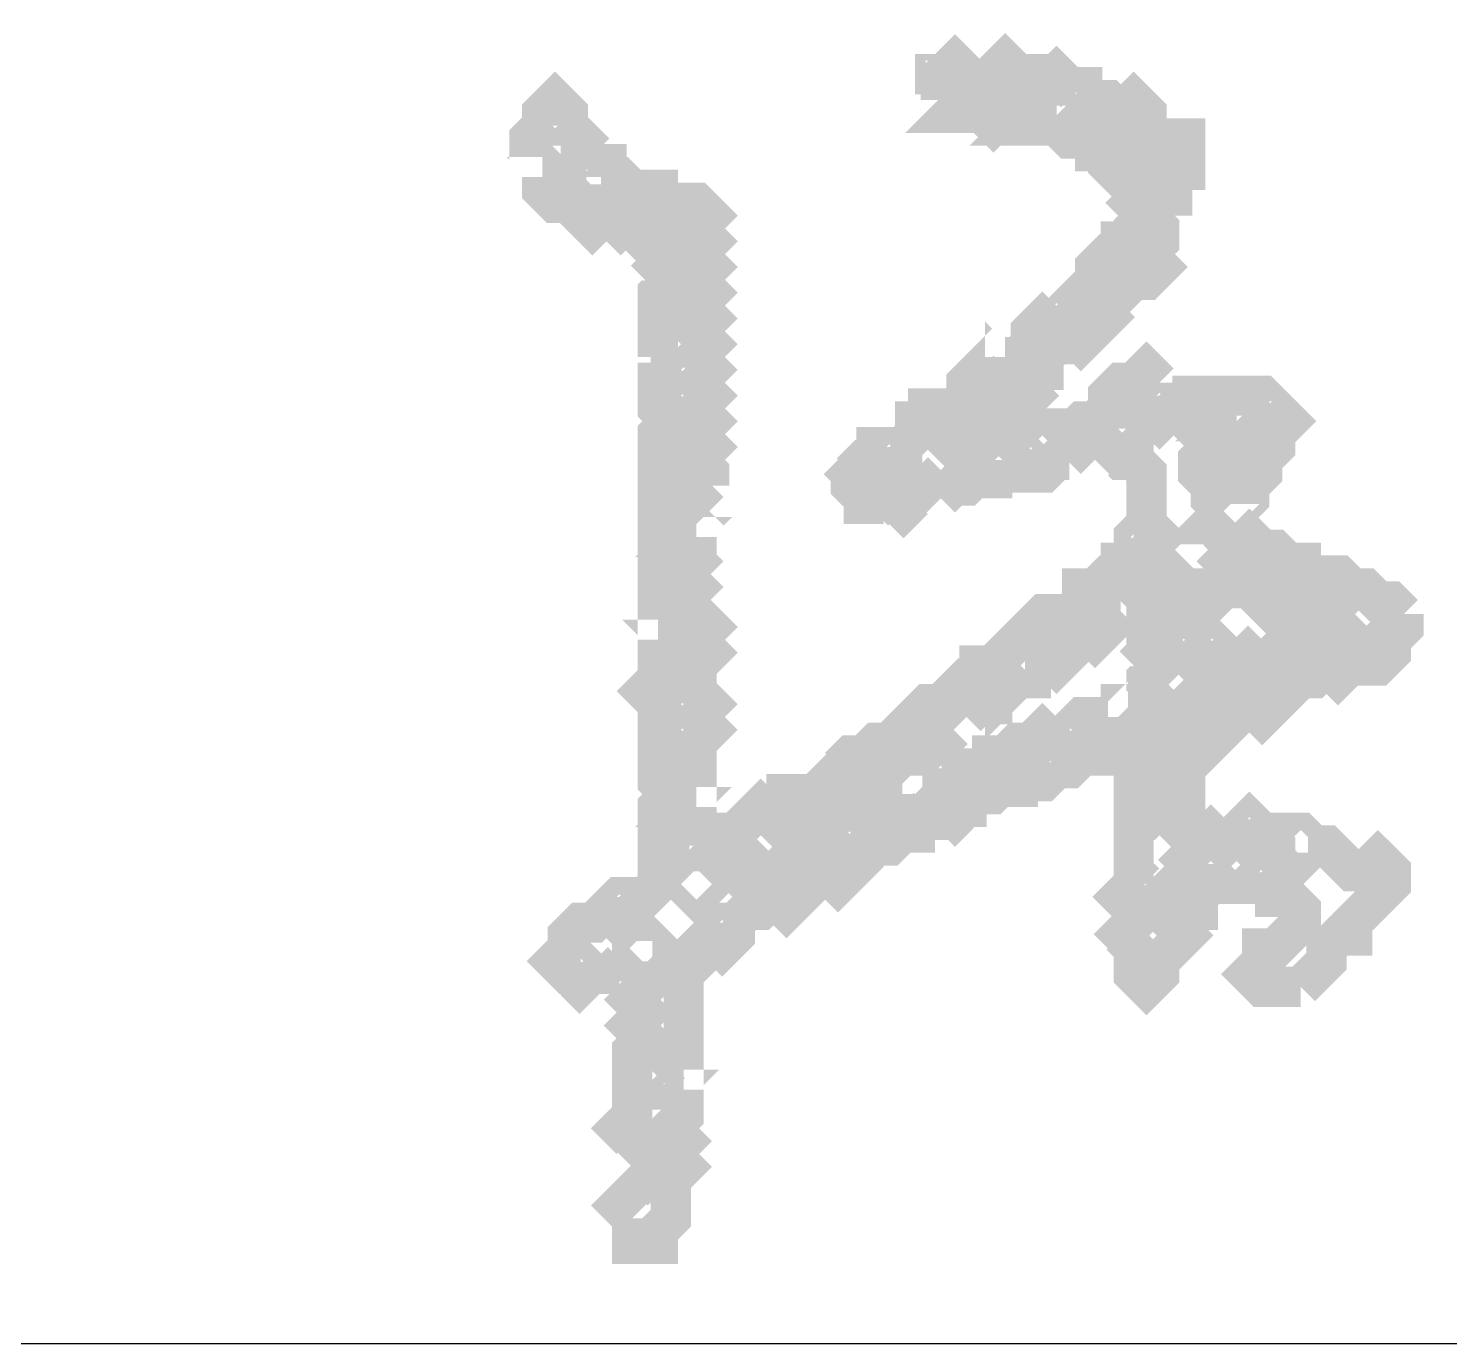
# Model space of a CAD drawing. Extents: x 37173252 to 74842692, y 59158332 to 118813339.
# Drawn here: x 37755664 to 37758493, y 59228993 to 59231612 of the extents above; entities that cross this region are included whole.
import ezdxf

# ---------------------------------------------------------------- set-up
doc = ezdxf.new("R2010")
doc.units = 0
doc.header["$LTSCALE"] = 1000
doc.header["$MEASUREMENT"] = 0
doc.layers.add('TITLIN', color=7, linetype='Continuous')
doc.layers.add('WALL', color=4, linetype='Continuous')

# ---------------------------------------------------------------- blocks, each defined once
blk = doc.blocks.new('TITLEA')
at = {"layer": 'TITLIN'}
blk.add_line((-6500, 13132.17), (0, 13132.17), dxfattribs=at)
blk = doc.blocks.new('tk')
at = {"linetype": 'Continuous', "const_width": 80}
for points in [[(39413404.5, 59199969.5), (39413430.1, 59199995.1), (39413404.5, 59200020.7)], [(39413481.3, 59199943.9), (39413455.7, 59199969.5), (39413481.3, 59199995.1)], [(39413481.3, 59199943.9), (39413532.5, 59199995.1), (39413558.1, 59199969.5)], [(39413404.5, 59199969.5), (39413353.3, 59199969.5)], [(39413404.5, 59199918.3), (39413404.5, 59199969.5)], [(39413532.5, 59199943.9), (39413558.1, 59199969.5)], [(39413558.1, 59199969.5), (39413532.5, 59199943.9)], [(39413558.1, 59199969.5), (39413583.7, 59199943.9)], [(39413583.7, 59199943.9), (39413583.7, 59199969.5), (39413558.1, 59199969.5)], [(39413686.1, 59199918.3), (39413686.1, 59199943.9), (39413660.5, 59199943.9), (39413634.9, 59199969.5), (39413609.3, 59199943.9), (39413583.7, 59199943.9)], [(39412662.1, 59199867.1), (39412662.1, 59199892.7), (39412636.5, 59199918.3), (39412610.9, 59199892.7), (39412610.9, 59199867.1)], [(39413455.7, 59199892.7), (39413430.1, 59199892.7), (39413481.3, 59199943.9)], [(39413532.5, 59199892.7), (39413506.9, 59199918.3), (39413481.3, 59199892.7), (39413455.7, 59199892.7)], [(39413532.5, 59199943.9), (39413558.1, 59199918.3), (39413532.5, 59199892.7)], [(39413814.1, 59199867.1), (39413814.1, 59199892.7), (39413788.5, 59199918.3), (39413762.9, 59199892.7)], [(39413583.7, 59199892.7), (39413609.3, 59199918.3), (39413634.9, 59199918.3)], [(39413634.9, 59199918.3), (39413634.9, 59199892.7), (39413660.5, 59199892.7), (39413686.1, 59199918.3)], [(39413686.1, 59199918.3), (39413737.3, 59199918.3), (39413762.9, 59199892.7)], [(39413532.5, 59199892.7), (39413481.3, 59199841.5)], [(39413583.7, 59199867.1), (39413558.1, 59199867.1), (39413583.7, 59199892.7)], [(39413583.7, 59199892.7), (39413583.7, 59199867.1)], [(39413762.9, 59199892.7), (39413737.3, 59199867.1), (39413762.9, 59199841.5), (39413762.9, 59199815.9)], [(39413762.9, 59199892.7), (39413788.5, 59199867.1), (39413814.1, 59199867.1)], [(39412610.9, 59199764.7), (39412636.5, 59199764.7), (39412585.3, 59199815.9), (39412585.3, 59199841.5), (39412610.9, 59199867.1)], [(39412610.9, 59199867.1), (39412662.1, 59199867.1)], [(39412662.1, 59199867.1), (39412687.7, 59199841.5), (39412662.1, 59199815.9)], [(39413634.9, 59199867.1), (39413583.7, 59199867.1)], [(39413711.7, 59199841.5), (39413660.5, 59199841.5), (39413634.9, 59199867.1)], [(39413814.1, 59199867.1), (39413814.1, 59199841.5), (39413839.7, 59199841.5)], [(39413737.3, 59199815.9), (39413711.7, 59199815.9), (39413711.7, 59199841.5)], [(39413839.7, 59199841.5), (39413839.7, 59199815.9), (39413814.1, 59199790.3), (39413788.5, 59199790.3)], [(39413890.9, 59199790.3), (39413890.9, 59199841.5), (39413839.7, 59199841.5)], [(39413737.3, 59199815.9), (39413737.3, 59199790.3), (39413762.9, 59199764.7), (39413788.5, 59199790.3)], [(39413762.9, 59199815.9), (39413737.3, 59199815.9)], [(39413762.9, 59199815.9), (39413788.5, 59199790.3)], [(39413788.5, 59199790.3), (39413788.5, 59199815.9), (39413762.9, 59199815.9)], [(39412662.1, 59199713.5), (39412636.5, 59199713.5), (39412610.9, 59199739.1), (39412610.9, 59199764.7)], [(39412687.7, 59199764.7), (39412662.1, 59199739.1), (39412662.1, 59199713.5)], [(39412687.7, 59199764.7), (39412687.7, 59199790.3), (39412738.9, 59199790.3), (39412738.9, 59199764.7)], [(39412738.9, 59199764.7), (39412738.9, 59199739.1), (39412713.3, 59199739.1), (39412687.7, 59199764.7)], [(39412790.1, 59199739.1), (39412764.5, 59199764.7), (39412738.9, 59199764.7)], [(39413814.1, 59199687.9), (39413788.5, 59199713.5), (39413814.1, 59199739.1), (39413814.1, 59199764.7)], [(39413788.5, 59199790.3), (39413814.1, 59199764.7)], [(39413814.1, 59199764.7), (39413839.7, 59199764.7)], [(39413839.7, 59199764.7), (39413865.3, 59199790.3), (39413890.9, 59199790.3)], [(39413839.7, 59199764.7), (39413865.3, 59199739.1), (39413865.3, 59199687.9)], [(39413890.9, 59199790.3), (39413890.9, 59199739.1)], [(39412764.5, 59199713.5), (39412790.1, 59199713.5), (39412790.1, 59199739.1)], [(39412790.1, 59199739.1), (39412841.3, 59199739.1), (39412841.3, 59199713.5)], [(39412662.1, 59199713.5), (39412687.7, 59199687.9)], [(39412738.9, 59199636.7), (39412713.3, 59199662.3), (39412764.5, 59199713.5)], [(39412841.3, 59199713.5), (39412790.1, 59199662.3)], [(39412841.3, 59199713.5), (39412892.5, 59199713.5)], [(39412892.5, 59199687.9), (39412892.5, 59199713.5)], [(39412918.1, 59199662.3), (39412943.7, 59199687.9), (39412918.1, 59199713.5), (39412892.5, 59199713.5)], [(39412892.5, 59199713.5), (39412892.5, 59199687.9)], [(39412918.1, 59199611.1), (39412866.9, 59199662.3), (39412892.5, 59199687.9)], [(39412892.5, 59199687.9), (39412918.1, 59199662.3)], [(39413762.9, 59199611.1), (39413762.9, 59199636.7), (39413788.5, 59199636.7), (39413788.5, 59199662.3), (39413814.1, 59199687.9)], [(39413814.1, 59199687.9), (39413839.7, 59199662.3), (39413839.7, 59199636.7), (39413814.1, 59199611.1)], [(39412790.1, 59199662.3), (39412764.5, 59199662.3), (39412738.9, 59199636.7)], [(39412841.3, 59199585.5), (39412841.3, 59199611.1), (39412790.1, 59199662.3)], [(39412918.1, 59199662.3), (39412943.7, 59199636.7), (39412918.1, 59199611.1)], [(39412738.9, 59199636.7), (39412738.9, 59199636.7)], [(39412918.1, 59199611.1), (39412943.7, 59199585.5), (39412918.1, 59199559.9)], [(39413762.9, 59199611.1), (39413737.3, 59199611.1), (39413711.7, 59199585.5), (39413711.7, 59199559.9), (39413686.1, 59199534.3)], [(39413814.1, 59199611.1), (39413788.5, 59199585.5), (39413762.9, 59199611.1)], [(39413762.9, 59199534.3), (39413788.5, 59199559.9), (39413814.1, 59199559.9), (39413839.7, 59199585.5), (39413814.1, 59199611.1)], [(39412841.3, 59199585.5), (39412815.7, 59199559.9)], [(39412841.3, 59199508.7), (39412841.3, 59199534.3), (39412866.9, 59199559.9), (39412841.3, 59199585.5)], [(39412918.1, 59199559.9), (39412866.9, 59199508.7), (39412841.3, 59199508.7)], [(39412918.1, 59199508.7), (39412943.7, 59199534.3), (39412918.1, 59199559.9)], [(39413686.1, 59199534.3), (39413660.5, 59199559.9)], [(39412841.3, 59199508.7), (39412841.3, 59199406.3)], [(39412918.1, 59199406.3), (39412943.7, 59199431.9), (39412918.1, 59199457.5), (39412943.7, 59199483.1), (39412918.1, 59199508.7)], [(39413686.1, 59199534.3), (39413660.5, 59199508.7), (39413660.5, 59199483.1), (39413634.9, 59199457.5), (39413609.3, 59199483.1)], [(39413609.3, 59199483.1), (39413634.9, 59199508.7)], [(39413737.3, 59199483.1), (39413737.3, 59199508.7), (39413762.9, 59199534.3)], [(39413762.9, 59199534.3), (39413762.9, 59199534.3)], [(39413609.3, 59199483.1), (39413583.7, 59199457.5), (39413583.7, 59199431.9), (39413558.1, 59199406.3), (39413532.5, 59199406.3)], [(39413686.1, 59199431.9), (39413686.1, 59199457.5), (39413711.7, 59199483.1), (39413737.3, 59199483.1)], [(39413737.3, 59199483.1), (39413762.9, 59199457.5)], [(39413532.5, 59199406.3), (39413532.5, 59199380.7), (39413506.9, 59199406.3), (39413481.3, 59199380.7)], [(39413609.3, 59199406.3), (39413634.9, 59199431.9), (39413686.1, 59199431.9)], [(39413686.1, 59199431.9), (39413711.7, 59199406.3)], [(39412866.9, 59199355.1), (39412866.9, 59199380.7), (39412892.5, 59199380.7), (39412918.1, 59199406.3)], [(39412918.1, 59199406.3), (39412943.7, 59199380.7), (39412918.1, 59199355.1)], [(39413558.1, 59199355.1), (39413583.7, 59199380.7), (39413609.3, 59199380.7), (39413609.3, 59199406.3)], [(39413839.7, 59199355.1), (39413814.1, 59199380.7), (39413788.5, 59199355.1)], [(39413430.1, 59199303.9), (39413455.7, 59199329.5), (39413455.7, 59199355.1), (39413481.3, 59199380.7)], [(39413481.3, 59199380.7), (39413532.5, 59199329.5)], [(39412866.9, 59199355.1), (39412841.3, 59199355.1), (39412841.3, 59199303.9), (39412866.9, 59199278.3), (39412841.3, 59199252.7), (39412841.3, 59199227.1)], [(39412918.1, 59199355.1), (39412892.5, 59199329.5), (39412866.9, 59199355.1)], [(39412918.1, 59199303.9), (39412943.7, 59199329.5), (39412918.1, 59199355.1)], [(39413558.1, 59199355.1), (39413532.5, 59199329.5)], [(39413532.5, 59199329.5), (39413558.1, 59199303.9), (39413583.7, 59199329.5), (39413558.1, 59199355.1)], [(39413737.3, 59199303.9), (39413737.3, 59199329.5), (39413762.9, 59199355.1), (39413788.5, 59199355.1)], [(39413788.5, 59199355.1), (39413788.5, 59199329.5), (39413762.9, 59199303.9), (39413737.3, 59199303.9)], [(39413814.1, 59199303.9), (39413839.7, 59199329.5), (39413839.7, 59199355.1)], [(39413839.7, 59199355.1), (39413839.7, 59199355.1)], [(39413532.5, 59199329.5), (39413455.7, 59199252.7)], [(39413865.3, 59199329.5), (39413865.3, 59199303.9), (39413839.7, 59199278.3), (39413814.1, 59199303.9)], [(39414018.9, 59199329.5), (39413942.1, 59199329.5), (39413942.1, 59199303.9), (39413916.5, 59199303.9), (39413890.9, 59199329.5), (39413865.3, 59199329.5)], [(39413993.3, 59199278.3), (39413967.7, 59199278.3), (39413993.3, 59199303.9), (39414018.9, 59199303.9), (39414018.9, 59199329.5)], [(39414018.9, 59199329.5), (39414044.5, 59199329.5), (39414070.1, 59199303.9)], [(39412918.1, 59199201.5), (39412943.7, 59199227.1), (39412918.1, 59199252.7), (39412943.7, 59199278.3), (39412918.1, 59199303.9)], [(39413430.1, 59199303.9), (39413378.9, 59199303.9), (39413378.9, 59199278.3), (39413353.3, 59199278.3), (39413353.3, 59199252.7), (39413327.7, 59199227.1)], [(39413404.5, 59199252.7), (39413430.1, 59199278.3), (39413430.1, 59199303.9)], [(39413558.1, 59199252.7), (39413583.7, 59199278.3), (39413609.3, 59199252.7)], [(39413660.5, 59199252.7), (39413634.9, 59199278.3), (39413634.9, 59199303.9)], [(39413737.3, 59199303.9), (39413711.7, 59199278.3), (39413686.1, 59199278.3), (39413660.5, 59199252.7)], [(39414070.1, 59199303.9), (39414018.9, 59199252.7), (39413993.3, 59199278.3)], [(39414070.1, 59199303.9), (39414070.1, 59199303.9)], [(39414070.1, 59199252.7), (39414095.7, 59199278.3), (39414070.1, 59199303.9)], [(39413942.1, 59199227.1), (39413916.5, 59199252.7), (39413890.9, 59199227.1)], [(39412841.3, 59199227.1), (39412866.9, 59199227.1), (39412892.5, 59199201.5), (39412918.1, 59199201.5)], [(39412866.9, 59199175.9), (39412841.3, 59199175.9), (39412841.3, 59199227.1)], [(39413276.5, 59199201.5), (39413276.5, 59199227.1), (39413327.7, 59199227.1)], [(39413327.7, 59199227.1), (39413327.7, 59199201.5), (39413302.1, 59199175.9), (39413276.5, 59199201.5)], [(39413455.7, 59199252.7), (39413430.1, 59199227.1), (39413404.5, 59199252.7)], [(39413481.3, 59199175.9), (39413455.7, 59199201.5), (39413481.3, 59199227.1)], [(39413481.3, 59199227.1), (39413455.7, 59199252.7)], [(39413481.3, 59199227.1), (39413506.9, 59199252.7), (39413558.1, 59199252.7)], [(39413558.1, 59199252.7), (39413558.1, 59199227.1), (39413583.7, 59199201.5), (39413583.7, 59199175.9)], [(39413660.5, 59199252.7), (39413711.7, 59199201.5)], [(39413711.7, 59199201.5), (39413737.3, 59199227.1), (39413762.9, 59199201.5), (39413788.5, 59199201.5)], [(39413788.5, 59199201.5), (39413788.5, 59199227.1), (39413762.9, 59199252.7)], [(39413942.1, 59199227.1), (39413916.5, 59199201.5), (39413916.5, 59199175.9), (39413942.1, 59199150.3)], [(39413942.1, 59199150.3), (39413967.7, 59199175.9), (39413967.7, 59199201.5), (39413942.1, 59199227.1)], [(39413967.7, 59199099.1), (39413993.3, 59199099.1), (39414018.9, 59199124.7), (39414018.9, 59199150.3), (39414044.5, 59199175.9), (39414044.5, 59199201.5), (39414070.1, 59199227.1), (39414070.1, 59199252.7)], [(39412918.1, 59199201.5), (39412943.7, 59199175.9), (39412943.7, 59199150.3)], [(39413225.3, 59199175.9), (39413199.7, 59199201.5)], [(39413276.5, 59199201.5), (39413250.9, 59199201.5), (39413225.3, 59199175.9)], [(39413583.7, 59199175.9), (39413532.5, 59199175.9), (39413532.5, 59199201.5)], [(39413583.7, 59199175.9), (39413609.3, 59199175.9), (39413634.9, 59199201.5), (39413660.5, 59199201.5)], [(39413711.7, 59199201.5), (39413711.7, 59199201.5)], [(39413788.5, 59199201.5), (39413814.1, 59199175.9), (39413814.1, 59199073.5)], [(39412841.3, 59199099.1), (39412841.3, 59199150.3), (39412866.9, 59199150.3), (39412866.9, 59199175.9)], [(39413225.3, 59199175.9), (39413225.3, 59199150.3), (39413250.9, 59199124.7)], [(39413404.5, 59199124.7), (39413430.1, 59199150.3), (39413455.7, 59199150.3), (39413481.3, 59199175.9)], [(39413481.3, 59199175.9), (39413506.9, 59199150.3), (39413506.9, 59199124.7)], [(39413327.7, 59199099.1), (39413378.9, 59199150.3), (39413404.5, 59199124.7)], [(39413967.7, 59199099.1), (39413942.1, 59199124.7), (39413942.1, 59199150.3)], [(39412892.5, 59199124.7), (39412866.9, 59199099.1), (39412841.3, 59199099.1)], [(39412943.7, 59199099.1), (39412918.1, 59199124.7), (39412892.5, 59199124.7)], [(39413250.9, 59199124.7), (39413302.1, 59199124.7), (39413327.7, 59199099.1)], [(39413250.9, 59199124.7), (39413250.9, 59199073.5)], [(39413404.5, 59199124.7), (39413404.5, 59199124.7)], [(39412918.1, 59199047.9), (39412892.5, 59199047.9), (39412943.7, 59199099.1)], [(39412841.3, 59199099.1), (39412841.3, 59199022.3)], [(39412943.7, 59199099.1), (39412943.7, 59199099.1)], [(39413302.1, 59199073.5), (39413327.7, 59199099.1)], [(39413967.7, 59199073.5), (39413942.1, 59199073.5), (39413967.7, 59199099.1)], [(39413788.5, 59199022.3), (39413788.5, 59199047.9), (39413814.1, 59199073.5)], [(39413814.1, 59199073.5), (39413839.7, 59199047.9), (39413814.1, 59199022.3), (39413788.5, 59199022.3)], [(39413993.3, 59199022.3), (39413967.7, 59199047.9), (39413967.7, 59199073.5)], [(39414044.5, 59199022.3), (39414018.9, 59199047.9), (39413993.3, 59199022.3)], [(39412918.1, 59198996.7), (39412918.1, 59199047.9)], [(39412866.9, 59199022.3), (39412841.3, 59199022.3)], [(39412841.3, 59199022.3), (39412866.9, 59199022.3)], [(39412841.3, 59198945.5), (39412841.3, 59199022.3)], [(39412866.9, 59199022.3), (39412892.5, 59198996.7), (39412918.1, 59198996.7)], [(39413788.5, 59199022.3), (39413788.5, 59198996.7), (39413762.9, 59198996.7), (39413762.9, 59198971.1)], [(39413993.3, 59199022.3), (39413942.1, 59198971.1)], [(39413993.3, 59198971.1), (39414018.9, 59198996.7), (39414044.5, 59198996.7), (39414044.5, 59199022.3)], [(39414044.5, 59199022.3), (39414070.1, 59199022.3), (39414095.7, 59198996.7)], [(39412918.1, 59198996.7), (39412943.7, 59198971.1)], [(39413762.9, 59198971.1), (39413737.3, 59198971.1), (39413711.7, 59198945.5)], [(39413762.9, 59198919.9), (39413814.1, 59198971.1), (39413839.7, 59198945.5)], [(39413890.9, 59198945.5), (39413865.3, 59198971.1), (39413839.7, 59198945.5)], [(39414095.7, 59198894.3), (39414070.1, 59198894.3), (39414018.9, 59198945.5), (39413993.3, 59198945.5), (39413993.3, 59198971.1)], [(39414095.7, 59198996.7), (39414070.1, 59198971.1), (39414070.1, 59198945.5)], [(39414223.7, 59198945.5), (39414198.1, 59198971.1), (39414172.5, 59198971.1), (39414172.5, 59198945.5), (39414146.9, 59198945.5), (39414121.3, 59198971.1), (39414121.3, 59198996.7), (39414095.7, 59198996.7)], [(39412841.3, 59198945.5), (39412841.3, 59198894.3)], [(39412892.5, 59198919.9), (39412866.9, 59198945.5), (39412841.3, 59198945.5)], [(39412892.5, 59198919.9), (39412918.1, 59198945.5), (39412943.7, 59198919.9)], [(39413686.1, 59198919.9), (39413711.7, 59198945.5)], [(39413711.7, 59198945.5), (39413686.1, 59198945.5), (39413686.1, 59198919.9)], [(39413839.7, 59198945.5), (39413814.1, 59198919.9)], [(39413814.1, 59198919.9), (39413839.7, 59198945.5)], [(39413839.7, 59198945.5), (39413865.3, 59198919.9), (39413890.9, 59198945.5)], [(39413890.9, 59198945.5), (39413916.5, 59198945.5), (39413942.1, 59198919.9), (39413916.5, 59198894.3), (39413916.5, 59198868.7)], [(39414070.1, 59198945.5), (39414095.7, 59198919.9), (39414095.7, 59198894.3)], [(39414223.7, 59198945.5), (39414146.9, 59198868.7)], [(39414326.1, 59198894.3), (39414300.5, 59198919.9), (39414274.9, 59198919.9), (39414249.3, 59198945.5), (39414223.7, 59198945.5)], [(39412841.3, 59198894.3), (39412866.9, 59198894.3), (39412892.5, 59198919.9)], [(39412892.5, 59198919.9), (39412943.7, 59198868.7), (39412918.1, 59198843.1)], [(39413634.9, 59198894.3), (39413660.5, 59198894.3), (39413686.1, 59198919.9)], [(39413686.1, 59198919.9), (39413711.7, 59198894.3)], [(39413711.7, 59198894.3), (39413737.3, 59198919.9), (39413762.9, 59198919.9)], [(39413762.9, 59198919.9), (39413762.9, 59198919.9)], [(39413814.1, 59198817.5), (39413814.1, 59198843.1), (39413839.7, 59198868.7), (39413814.1, 59198894.3), (39413814.1, 59198919.9)], [(39412841.3, 59198843.1), (39412866.9, 59198843.1), (39412841.3, 59198868.7), (39412841.3, 59198894.3)], [(39413634.9, 59198894.3), (39413609.3, 59198894.3), (39413506.9, 59198791.9)], [(39413609.3, 59198817.5), (39413609.3, 59198843.1), (39413634.9, 59198868.7), (39413634.9, 59198894.3)], [(39413686.1, 59198868.7), (39413711.7, 59198894.3)], [(39413711.7, 59198894.3), (39413737.3, 59198868.7), (39413711.7, 59198843.1), (39413686.1, 59198868.7)], [(39414095.7, 59198894.3), (39414121.3, 59198894.3), (39414146.9, 59198868.7)], [(39414300.5, 59198843.1), (39414326.1, 59198868.7), (39414326.1, 59198894.3)], [(39414326.1, 59198894.3), (39414326.1, 59198894.3)], [(39413686.1, 59198868.7), (39413660.5, 59198843.1), (39413660.5, 59198817.5), (39413634.9, 59198791.9), (39413609.3, 59198817.5)], [(39413916.5, 59198817.5), (39413890.9, 59198843.1), (39413916.5, 59198868.7)], [(39413916.5, 59198868.7), (39413942.1, 59198843.1), (39413916.5, 59198817.5)], [(39414070.1, 59198817.5), (39414095.7, 59198843.1), (39414121.3, 59198843.1), (39414146.9, 59198868.7)], [(39414146.9, 59198868.7), (39414172.5, 59198843.1), (39414198.1, 59198868.7)], [(39414198.1, 59198868.7), (39414223.7, 59198843.1), (39414223.7, 59198817.5), (39414249.3, 59198817.5)], [(39414300.5, 59198843.1), (39414274.9, 59198843.1), (39414249.3, 59198868.7)], [(39412841.3, 59198791.9), (39412841.3, 59198843.1)], [(39412918.1, 59198843.1), (39412866.9, 59198791.9), (39412841.3, 59198791.9)], [(39412918.1, 59198791.9), (39412943.7, 59198817.5), (39412918.1, 59198843.1)], [(39413942.1, 59198766.3), (39413967.7, 59198766.3), (39413967.7, 59198791.9), (39413993.3, 59198791.9), (39414044.5, 59198843.1)], [(39414249.3, 59198817.5), (39414249.3, 59198791.9), (39414274.9, 59198791.9), (39414300.5, 59198817.5), (39414300.5, 59198843.1)], [(39413506.9, 59198791.9), (39413532.5, 59198766.3), (39413532.5, 59198740.7), (39413558.1, 59198766.3), (39413583.7, 59198766.3), (39413583.7, 59198791.9), (39413609.3, 59198817.5)], [(39413814.1, 59198817.5), (39413788.5, 59198791.9)], [(39413814.1, 59198740.7), (39413814.1, 59198766.3), (39413839.7, 59198791.9), (39413814.1, 59198817.5)], [(39413916.5, 59198817.5), (39413916.5, 59198791.9), (39413942.1, 59198766.3)], [(39414070.1, 59198817.5), (39414044.5, 59198791.9), (39414070.1, 59198766.3), (39414018.9, 59198715.1)], [(39414095.7, 59198817.5), (39414070.1, 59198817.5)], [(39414146.9, 59198817.5), (39414121.3, 59198791.9), (39414095.7, 59198817.5)], [(39414172.5, 59198791.9), (39414146.9, 59198817.5)], [(39412841.3, 59198791.9), (39412841.3, 59198766.3), (39412815.7, 59198740.7), (39412841.3, 59198715.1), (39412841.3, 59198689.5)], [(39412918.1, 59198740.7), (39412918.1, 59198791.9)], [(39413506.9, 59198791.9), (39413481.3, 59198791.9), (39413481.3, 59198766.3)], [(39414121.3, 59198766.3), (39414146.9, 59198766.3), (39414172.5, 59198791.9)], [(39414172.5, 59198791.9), (39414198.1, 59198791.9), (39414198.1, 59198766.3), (39414223.7, 59198740.7)], [(39413481.3, 59198766.3), (39413455.7, 59198766.3), (39413404.5, 59198715.1)], [(39413481.3, 59198766.3), (39413506.9, 59198740.7), (39413506.9, 59198715.1), (39413481.3, 59198715.1), (39413455.7, 59198689.5)], [(39413942.1, 59198740.7), (39413916.5, 59198740.7), (39413890.9, 59198766.3)], [(39413942.1, 59198766.3), (39413942.1, 59198740.7)], [(39413967.7, 59198715.1), (39413993.3, 59198740.7), (39414018.9, 59198715.1)], [(39414070.1, 59198715.1), (39414121.3, 59198766.3)], [(39412918.1, 59198740.7), (39412866.9, 59198689.5)], [(39412918.1, 59198689.5), (39412943.7, 59198715.1), (39412918.1, 59198740.7)], [(39413737.3, 59198689.5), (39413737.3, 59198663.9), (39413762.9, 59198689.5), (39413762.9, 59198715.1), (39413788.5, 59198715.1), (39413814.1, 59198689.5)], [(39413814.1, 59198689.5), (39413839.7, 59198663.9), (39413865.3, 59198689.5), (39413814.1, 59198740.7)], [(39413942.1, 59198740.7), (39413967.7, 59198715.1)], [(39412866.9, 59198689.5), (39412841.3, 59198689.5)], [(39412841.3, 59198689.5), (39412866.9, 59198689.5)], [(39412866.9, 59198535.9), (39412841.3, 59198561.5), (39412841.3, 59198689.5)], [(39412866.9, 59198689.5), (39412918.1, 59198638.3)], [(39412918.1, 59198638.3), (39412943.7, 59198663.9), (39412918.1, 59198689.5)], [(39413327.7, 59198663.9), (39413378.9, 59198715.1), (39413404.5, 59198715.1)], [(39413404.5, 59198689.5), (39413404.5, 59198715.1)], [(39413404.5, 59198715.1), (39413404.5, 59198689.5)], [(39413404.5, 59198689.5), (39413430.1, 59198663.9)], [(39413634.9, 59198638.3), (39413609.3, 59198663.9), (39413634.9, 59198689.5)], [(39413634.9, 59198638.3), (39413686.1, 59198689.5), (39413737.3, 59198689.5)], [(39413788.5, 59198638.3), (39413788.5, 59198663.9), (39413814.1, 59198689.5)], [(39413967.7, 59198715.1), (39413993.3, 59198689.5), (39413967.7, 59198663.9), (39413942.1, 59198689.5), (39413890.9, 59198638.3), (39413916.5, 59198612.7), (39413890.9, 59198587.1)], [(39414018.9, 59198715.1), (39414044.5, 59198689.5), (39414070.1, 59198715.1)], [(39413250.9, 59198612.7), (39413276.5, 59198638.3), (39413302.1, 59198638.3), (39413327.7, 59198663.9)], [(39413327.7, 59198663.9), (39413327.7, 59198612.7)], [(39413353.3, 59198663.9), (39413327.7, 59198663.9)], [(39413353.3, 59198663.9), (39413378.9, 59198638.3)], [(39413378.9, 59198638.3), (39413378.9, 59198663.9), (39413353.3, 59198663.9)], [(39413430.1, 59198663.9), (39413404.5, 59198638.3), (39413378.9, 59198638.3)], [(39413430.1, 59198663.9), (39413430.1, 59198663.9)], [(39412918.1, 59198638.3), (39412918.1, 59198561.5)], [(39413327.7, 59198612.7), (39413353.3, 59198612.7), (39413378.9, 59198638.3)], [(39413430.1, 59198587.1), (39413506.9, 59198587.1), (39413506.9, 59198612.7), (39413532.5, 59198612.7), (39413558.1, 59198638.3), (39413583.7, 59198638.3)], [(39413583.7, 59198638.3), (39413609.3, 59198612.7), (39413634.9, 59198638.3)], [(39413788.5, 59198638.3), (39413762.9, 59198612.7)], [(39413762.9, 59198612.7), (39413762.9, 59198638.3), (39413788.5, 59198638.3)], [(39413788.5, 59198535.9), (39413788.5, 59198587.1), (39413814.1, 59198612.7), (39413788.5, 59198638.3)], [(39413250.9, 59198612.7), (39413225.3, 59198612.7), (39413174.1, 59198561.5), (39413148.5, 59198587.1)], [(39413199.7, 59198535.9), (39413250.9, 59198587.1), (39413250.9, 59198612.7)], [(39413327.7, 59198612.7), (39413276.5, 59198561.5)], [(39413634.9, 59198587.1), (39413660.5, 59198587.1), (39413686.1, 59198612.7), (39413762.9, 59198612.7)], [(39413430.1, 59198587.1), (39413404.5, 59198587.1), (39413378.9, 59198561.5)], [(39413378.9, 59198561.5), (39413404.5, 59198535.9), (39413430.1, 59198561.5), (39413430.1, 59198587.1)], [(39413532.5, 59198561.5), (39413558.1, 59198587.1), (39413583.7, 59198587.1)], [(39413583.7, 59198587.1), (39413583.7, 59198561.5), (39413609.3, 59198561.5), (39413634.9, 59198587.1)], [(39413839.7, 59198561.5), (39413865.3, 59198587.1), (39413890.9, 59198587.1)], [(39413890.9, 59198587.1), (39413890.9, 59198535.9)], [(39412918.1, 59198510.3), (39412892.5, 59198510.3), (39412918.1, 59198535.9), (39412918.1, 59198561.5)], [(39412918.1, 59198561.5), (39412892.5, 59198561.5), (39412866.9, 59198535.9)], [(39413250.9, 59198535.9), (39413276.5, 59198561.5)], [(39413276.5, 59198561.5), (39413250.9, 59198535.9)], [(39413276.5, 59198561.5), (39413302.1, 59198535.9), (39413327.7, 59198535.9)], [(39413327.7, 59198535.9), (39413327.7, 59198510.3), (39413353.3, 59198535.9), (39413353.3, 59198561.5), (39413378.9, 59198561.5)], [(39413455.7, 59198535.9), (39413506.9, 59198535.9), (39413532.5, 59198561.5)], [(39413532.5, 59198561.5), (39413558.1, 59198535.9), (39413558.1, 59198510.3)], [(39413788.5, 59198535.9), (39413814.1, 59198535.9), (39413839.7, 59198561.5)], [(39413839.7, 59198561.5), (39413865.3, 59198535.9), (39413890.9, 59198535.9)], [(39412866.9, 59198535.9), (39412841.3, 59198510.3), (39412841.3, 59198356.7), (39412815.7, 59198331.1), (39412790.1, 59198331.1)], [(39413071.7, 59198484.7), (39413046.1, 59198510.3), (39412994.9, 59198459.1), (39412994.9, 59198433.5)], [(39413148.5, 59198535.9), (39413097.3, 59198535.9), (39413097.3, 59198510.3), (39413071.7, 59198484.7)], [(39413148.5, 59198535.9), (39413199.7, 59198535.9)], [(39413148.5, 59198484.7), (39413148.5, 59198535.9)], [(39413199.7, 59198535.9), (39413199.7, 59198510.3), (39413225.3, 59198510.3), (39413250.9, 59198535.9)], [(39413250.9, 59198535.9), (39413276.5, 59198510.3), (39413250.9, 59198484.7)], [(39413430.1, 59198510.3), (39413455.7, 59198510.3), (39413455.7, 59198535.9)], [(39413788.5, 59198484.7), (39413788.5, 59198535.9)], [(39413890.9, 59198535.9), (39413890.9, 59198510.3), (39413865.3, 59198484.7)], [(39412918.1, 59198459.1), (39412918.1, 59198510.3)], [(39413378.9, 59198510.3), (39413353.3, 59198484.7)], [(39413353.3, 59198484.7), (39413378.9, 59198484.7), (39413378.9, 59198510.3)], [(39413378.9, 59198510.3), (39413430.1, 59198510.3)], [(39413430.1, 59198510.3), (39413430.1, 59198484.7), (39413404.5, 59198459.1)], [(39413839.7, 59198510.3), (39413814.1, 59198484.7), (39413788.5, 59198484.7)], [(39413865.3, 59198484.7), (39413839.7, 59198510.3)], [(39414044.5, 59198459.1), (39414018.9, 59198484.7), (39413993.3, 59198459.1)], [(39413071.7, 59198484.7), (39413097.3, 59198459.1), (39413122.9, 59198459.1), (39413122.9, 59198433.5)], [(39413148.5, 59198484.7), (39413174.1, 59198459.1)], [(39413174.1, 59198459.1), (39413174.1, 59198484.7), (39413148.5, 59198484.7)], [(39413250.9, 59198484.7), (39413225.3, 59198484.7), (39413225.3, 59198459.1), (39413174.1, 59198459.1)], [(39413250.9, 59198484.7), (39413276.5, 59198459.1), (39413250.9, 59198433.5)], [(39413250.9, 59198433.5), (39413302.1, 59198433.5), (39413327.7, 59198459.1), (39413353.3, 59198459.1), (39413353.3, 59198484.7)], [(39413788.5, 59198484.7), (39413788.5, 59198356.7)], [(39413865.3, 59198484.7), (39413916.5, 59198433.5)], [(39413916.5, 59198433.5), (39413942.1, 59198459.1), (39413967.7, 59198433.5), (39413993.3, 59198459.1)], [(39412918.1, 59198459.1), (39412892.5, 59198433.5), (39412918.1, 59198407.9), (39412918.1, 59198382.3)], [(39412943.7, 59198433.5), (39412943.7, 59198459.1), (39412918.1, 59198459.1)], [(39412994.9, 59198433.5), (39413046.1, 59198382.3), (39413020.5, 59198356.7), (39412943.7, 59198433.5)], [(39413122.9, 59198433.5), (39413097.3, 59198407.9), (39413071.7, 59198433.5)], [(39413122.9, 59198433.5), (39413148.5, 59198433.5), (39413174.1, 59198459.1)], [(39413225.3, 59198382.3), (39413250.9, 59198407.9), (39413250.9, 59198433.5)], [(39413916.5, 59198433.5), (39413890.9, 59198407.9), (39413865.3, 59198433.5)], [(39413993.3, 59198459.1), (39414018.9, 59198433.5), (39414044.5, 59198459.1)], [(39414044.5, 59198459.1), (39414070.1, 59198433.5), (39414070.1, 59198407.9)], [(39414146.9, 59198433.5), (39414121.3, 59198407.9), (39414095.7, 59198433.5), (39414095.7, 59198459.1), (39414121.3, 59198459.1), (39414146.9, 59198433.5)], [(39414249.3, 59198305.5), (39414300.5, 59198356.7), (39414300.5, 59198382.3), (39414274.9, 59198407.9), (39414249.3, 59198382.3), (39414223.7, 59198382.3), (39414172.5, 59198433.5), (39414146.9, 59198433.5)], [(39413225.3, 59198382.3), (39413199.7, 59198407.9), (39413174.1, 59198382.3)], [(39414070.1, 59198356.7), (39414018.9, 59198356.7), (39414070.1, 59198407.9)], [(39414070.1, 59198407.9), (39414095.7, 59198382.3), (39414070.1, 59198356.7)], [(39412918.1, 59198382.3), (39412943.7, 59198356.7), (39412918.1, 59198331.1), (39412892.5, 59198356.7), (39412918.1, 59198382.3)], [(39413122.9, 59198331.1), (39413174.1, 59198382.3)], [(39413174.1, 59198382.3), (39413199.7, 59198356.7), (39413225.3, 59198382.3)], [(39413788.5, 59198356.7), (39413814.1, 59198356.7), (39413839.7, 59198331.1), (39413865.3, 59198356.7), (39413839.7, 59198382.3)], [(39413839.7, 59198203.1), (39413890.9, 59198254.3), (39413865.3, 59198279.9), (39413890.9, 59198305.5), (39413916.5, 59198305.5), (39413916.5, 59198331.1), (39413942.1, 59198356.7), (39413967.7, 59198356.7), (39413993.3, 59198382.3)], [(39413122.9, 59198331.1), (39413097.3, 59198356.7), (39413071.7, 59198331.1)], [(39413788.5, 59198356.7), (39413762.9, 59198331.1), (39413788.5, 59198305.5), (39413788.5, 59198279.9), (39413762.9, 59198254.3)], [(39414070.1, 59198356.7), (39414070.1, 59198331.1), (39414095.7, 59198331.1), (39414121.3, 59198305.5), (39414121.3, 59198279.9), (39414095.7, 59198254.3)], [(39412738.9, 59198305.5), (39412764.5, 59198331.1), (39412790.1, 59198331.1)], [(39412790.1, 59198331.1), (39412790.1, 59198305.5), (39412764.5, 59198279.9), (39412738.9, 59198305.5)], [(39412994.9, 59198279.9), (39413020.5, 59198305.5), (39413046.1, 59198305.5), (39413071.7, 59198331.1)], [(39413071.7, 59198331.1), (39413097.3, 59198305.5), (39413122.9, 59198331.1)], [(39413122.9, 59198331.1), (39413122.9, 59198331.1)], [(39412738.9, 59198305.5), (39412713.3, 59198279.9), (39412687.7, 59198279.9), (39412662.1, 59198254.3), (39412662.1, 59198228.7)], [(39414121.3, 59198151.9), (39414172.5, 59198203.1), (39414172.5, 59198228.7), (39414198.1, 59198254.3), (39414223.7, 59198254.3), (39414223.7, 59198279.9), (39414249.3, 59198305.5)], [(39414249.3, 59198305.5), (39414249.3, 59198305.5)], [(39412815.7, 59198203.1), (39412790.1, 59198203.1), (39412790.1, 59198228.7), (39412815.7, 59198254.3), (39412841.3, 59198228.7), (39412815.7, 59198203.1)], [(39412994.9, 59198279.9), (39412969.3, 59198279.9), (39412943.7, 59198254.3)], [(39412943.7, 59198254.3), (39412969.3, 59198228.7), (39412994.9, 59198254.3), (39412994.9, 59198279.9)], [(39414095.7, 59198254.3), (39414070.1, 59198279.9)], [(39412866.9, 59197998.3), (39412866.9, 59198023.9), (39412892.5, 59198049.5), (39412892.5, 59198177.5), (39412918.1, 59198203.1), (39412918.1, 59198228.7), (39412943.7, 59198254.3)], [(39413762.9, 59198254.3), (39413737.3, 59198228.7)], [(39413762.9, 59198254.3), (39413788.5, 59198228.7), (39413788.5, 59198203.1)], [(39414095.7, 59198254.3), (39414070.1, 59198228.7), (39414044.5, 59198228.7), (39414044.5, 59198203.1), (39414018.9, 59198177.5), (39414044.5, 59198151.9), (39414121.3, 59198151.9)], [(39412687.7, 59198177.5), (39412662.1, 59198177.5), (39412636.5, 59198203.1), (39412662.1, 59198228.7)], [(39412662.1, 59198228.7), (39412687.7, 59198203.1), (39412687.7, 59198177.5)], [(39412764.5, 59198177.5), (39412738.9, 59198177.5), (39412713.3, 59198203.1)], [(39412790.1, 59197844.7), (39412764.5, 59197870.3), (39412790.1, 59197895.9), (39412790.1, 59198023.9), (39412815.7, 59198049.5), (39412790.1, 59198075.1), (39412815.7, 59198100.7), (39412790.1, 59198126.3), (39412815.7, 59198151.9), (39412815.7, 59198203.1)], [(39413839.7, 59198203.1), (39413788.5, 59198203.1)], [(39413788.5, 59198203.1), (39413788.5, 59198177.5), (39413814.1, 59198151.9), (39413839.7, 59198177.5), (39413839.7, 59198203.1)], [(39412687.7, 59198177.5), (39412687.7, 59198151.9), (39412713.3, 59198126.3)], [(39414121.3, 59198151.9), (39414121.3, 59198151.9)], [(39412892.5, 59197947.1), (39412866.9, 59197947.1), (39412892.5, 59197972.7), (39412892.5, 59197998.3), (39412866.9, 59197998.3)], [(39412866.9, 59197998.3), (39412841.3, 59197972.7)], [(39412866.9, 59197819.1), (39412892.5, 59197844.7), (39412866.9, 59197870.3), (39412892.5, 59197895.9), (39412892.5, 59197947.1)], [(39412790.1, 59197844.7), (39412790.1, 59197844.7)], [(39412790.1, 59197793.5), (39412815.7, 59197819.1), (39412790.1, 59197844.7)], [(39412866.9, 59197819.1), (39412815.7, 59197767.9)], [(39412866.9, 59197767.9), (39412892.5, 59197793.5), (39412866.9, 59197819.1)], [(39412790.1, 59197793.5), (39412790.1, 59197793.5)], [(39412815.7, 59197767.9), (39412790.1, 59197793.5)], [(39412815.7, 59197767.9), (39412764.5, 59197716.7), (39412790.1, 59197691.1)], [(39412790.1, 59197691.1), (39412790.1, 59197639.9), (39412841.3, 59197639.9), (39412841.3, 59197665.5), (39412866.9, 59197691.1), (39412866.9, 59197767.9)], [(39412790.1, 59197691.1), (39412790.1, 59197691.1)]]:
    blk.add_lwpolyline(points, dxfattribs=at)
at = {"xscale": 5.000000000000001, "yscale": 5.000000000000001, "zscale": 5.000000000000001}
blk.add_blockref('TITLEA', (39418676.1, 59131780.7), dxfattribs=at)

msp = doc.modelspace()

# ---------------------------------------------------------------- block references
at = {"layer": 'WALL'}
msp.add_blockref('tk', (-1655924.43, 31550.97), dxfattribs=at)

doc.saveas('drawing.dxf')
